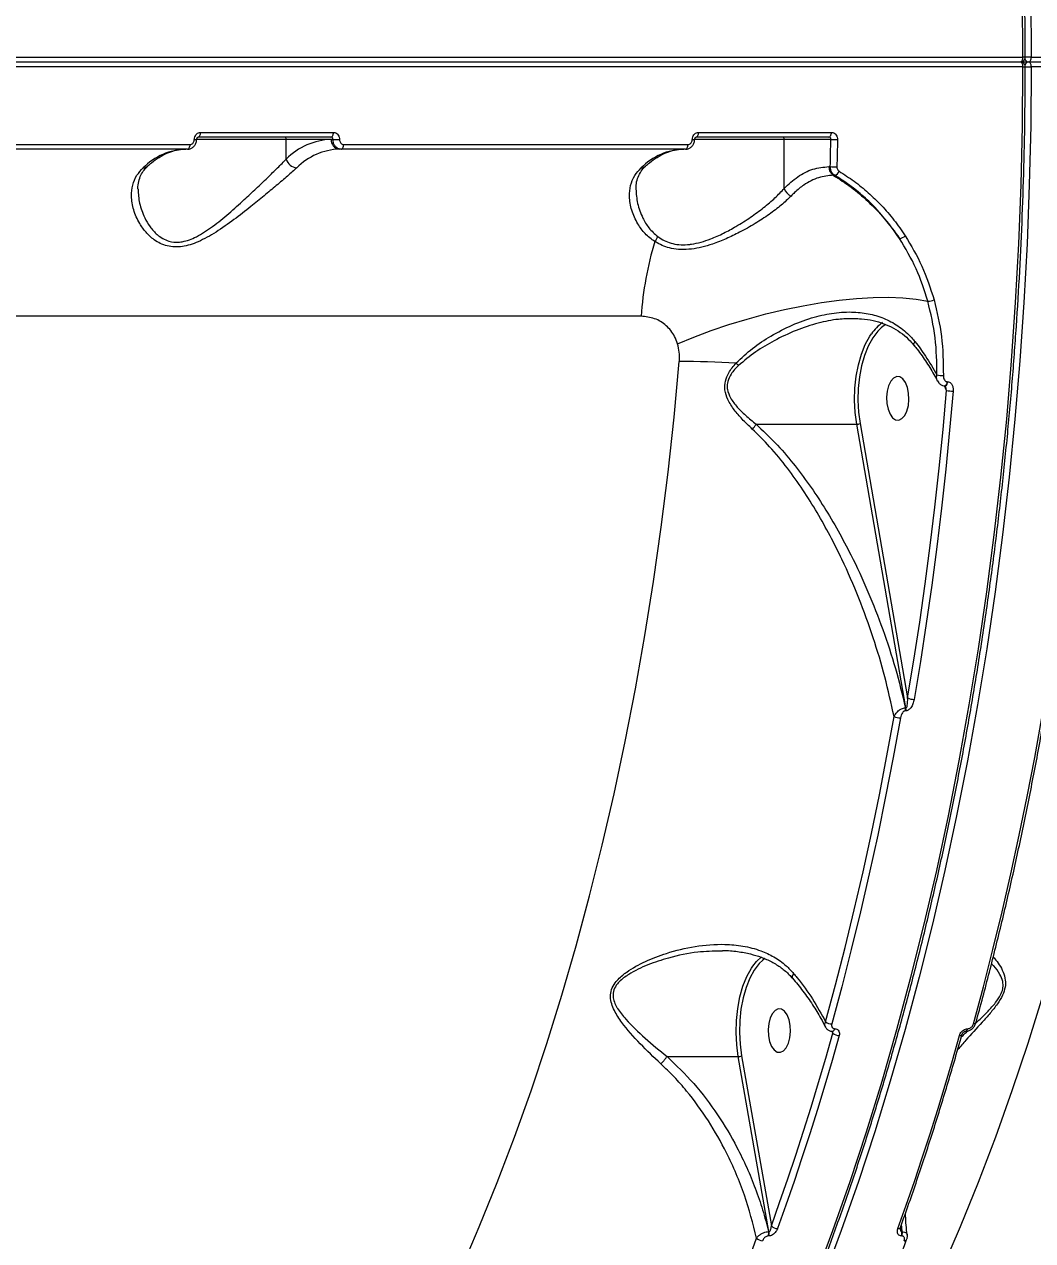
# Model space of a CAD drawing. Header units: millimetres. Extents: x -7735 to 7893, y -6545 to 6034.
# Drawn here: x 3309.5 to 3517.7, y 22.8 to 273.9 of the extents above; entities that cross this region are included whole.
import ezdxf

# ---------------------------------------------------------------- set-up
doc = ezdxf.new("R2010")
doc.units = ezdxf.units.MM
for name, color, linetype in [('DIKOM_ОБЪЕКТ', 7, 'Continuous'), ('DIKOM_РАЗМЕР_ЗОНА', 7, 'Continuous'), ('DIKOM_РАЗМЕР_ОБЪЕКТА', 7, 'Continuous')]:
    doc.layers.add(name, color=color, linetype=linetype)
doc.styles.add('style1', font='arial.ttf', dxfattribs={"width": 0.8})
doc.dimstyles.new('1-50', dxfattribs={"dimtxt": 300, "dimasz": 200, "dimexe": 100, "dimexo": 0, "dimgap": 100, "dimtad": 1, "dimtxsty": 'style1', "dimcen": 200, "dimclrd": 7, "dimclre": 7, "dimclrt": 7, "dimadec": 1, "dimazin": 2, "dimtfac": 1, "dimtmove": 0, "dimatfit": 2, "dimfxl": 0, "dimlwd": 25, "dimlwe": 18, "dimarcsym": 0})

# ---------------------------------------------------------------- blocks, each defined once
blk = doc.blocks.new('*D0')
at = {"layer": 'Defpoints', "color": 0, "transparency": 16777216}
for p in [(5893.22, 882.1), (-4595.74, 266.13), (5893.22, -5840.17)]:
    blk.add_point(p, dxfattribs=at)
at = {"layer": 'DIKOM_РАЗМЕР_ОБЪЕКТА', "color": 7, "lineweight": 18, "transparency": 16777216}
for p, q in [((5893.22, 882.1), (5893.22, -5940.17)), ((-4595.74, 266.13), (-4595.74, -5940.17))]:
    blk.add_line(p, q, dxfattribs=at)
at = {"layer": 'DIKOM_РАЗМЕР_ОБЪЕКТА', "color": 7, "lineweight": 25, "transparency": 16777216}
blk.add_line((-4395.74, -5840.17), (5693.22, -5840.17), dxfattribs=at)
at = {"layer": 'DIKOM_РАЗМЕР_ОБЪЕКТА', "color": 7, "transparency": 16777216}
for points in [[(-4395.74, -5806.84), (-4395.74, -5873.51), (-4595.74, -5840.17)], [(5693.22, -5806.84), (5693.22, -5873.51), (5893.22, -5840.17)]]:
    blk.add_solid(points, dxfattribs=at)
at = {"layer": 'DIKOM_РАЗМЕР_ОБЪЕКТА', "color": 7, "transparency": 16777216, "insert": (648.74, -5587), "char_height": 300, "attachment_point": 5, "style": 'style1'}
blk.add_mtext('10450', dxfattribs=at)
blk = doc.blocks.new('*D3')
at = {"layer": 'Defpoints', "color": 0, "transparency": 16777216}
for p in [(-6112.56, 266.13), (7893.22, 266.13), (7893.22, -6445.11)]:
    blk.add_point(p, dxfattribs=at)
at = {"layer": 'DIKOM_РАЗМЕР_ЗОНА', "color": 7, "lineweight": 18, "transparency": 16777216}
for p, q in [((-6112.56, 266.13), (-6112.56, -6545.11)), ((7893.22, 266.13), (7893.22, -6545.11))]:
    blk.add_line(p, q, dxfattribs=at)
at = {"layer": 'DIKOM_РАЗМЕР_ЗОНА', "color": 7, "lineweight": 25, "transparency": 16777216}
blk.add_line((-5912.56, -6445.11), (7693.22, -6445.11), dxfattribs=at)
at = {"layer": 'DIKOM_РАЗМЕР_ЗОНА', "color": 7, "transparency": 16777216}
for points in [[(-5912.56, -6411.77), (-5912.56, -6478.44), (-6112.56, -6445.11)], [(7693.22, -6411.77), (7693.22, -6478.44), (7893.22, -6445.11)]]:
    blk.add_solid(points, dxfattribs=at)
at = {"layer": 'DIKOM_РАЗМЕР_ЗОНА', "color": 7, "transparency": 16777216, "insert": (890.33, -6191.83), "char_height": 300, "attachment_point": 5, "style": 'style1'}
blk.add_mtext('13950', dxfattribs=at)

msp = doc.modelspace()

# ---------------------------------------------------------------- linework, layer by layer
at = {"layer": 'DIKOM_ОБЪЕКТ', "color": 7, "linetype": 'Continuous', "lineweight": 15}
for p, q in [((3100.862, 267.128), (3515.731, 267.128)), ((3517.446, 267.128), (3932.315, 267.128)), ((3100.347, 266.125), (3515.216, 266.125)), ((3515.731, 265.123), (3100.862, 265.123)), ((3515.216, 266.125), (3516.931, 266.125)), ((3516.931, 266.125), (3931.8, 266.125)), ((3932.315, 265.123), (3517.446, 265.123)), ((3345.883, 251.591), (3373.313, 251.591)), ((3448.743, 251.591), (3476.173, 251.591)), ((3272.547, 249.085), (3343.692, 249.085)), ((3363.57, 250.125), (3345.011, 250.125)), ((3372.798, 250.625), (3345.369, 250.625)), ((3363.57, 246.075), (3363.57, 250.125)), ((3372.838, 250.125), (3363.57, 250.125)), ((3373.198, 250.125), (3372.838, 250.125)), ((3375.407, 249.085), (3446.552, 249.085)), ((3466.43, 250.125), (3447.872, 250.125)), ((3475.658, 250.625), (3448.229, 250.625)), ((3466.43, 240.023), (3466.43, 250.125)), ((3476.058, 250.125), (3466.43, 250.125)), ((3343.177, 248.125), (3272.032, 248.125)), ((3374.892, 248.125), (3374.552, 248.125)), ((3446.037, 248.125), (3374.892, 248.125)), ((3475.62, 244.512), (3475.929, 244.512)), ((3476.844, 242.728), (3476.56, 242.728)), ((3436.863, 213.623), (3136.855, 213.623)), ((3480.813, 213.11), (3480.614, 213.102)), ((3499.943, 198.312), (3499.519, 199.285)), ((3500.111, 200.106), (3500.185, 200.106)), ((3460.621, 191.313), (3481.405, 191.313)), ((3491.573, 132.783), (3481.405, 191.313)), ((3482.078, 191.473), (3491.919, 134.825)), ((3491.468, 132.783), (3491.573, 132.783)), ((3491.573, 132.145), (3491.468, 132.145)), ((3453.677, 82.556), (3453.335, 82.54)), ((3462.398, 81.025), (3462.002, 80.701)), ((3476.465, 65.582), (3476.269, 66.028)), ((3476.403, 65.995), (3476.431, 65.995)), ((3476.856, 66.52), (3476.884, 66.52)), ((3503.86, 65.995), (3503.889, 65.995)), ((3504.313, 66.52), (3504.342, 66.52)), ((3442.225, 60.773), (3456.934, 60.773)), ((3463.276, 24.618), (3456.934, 60.773)), ((3457.607, 60.934), (3463.767, 25.814)), ((3490.511, 25.724), (3490.705, 24.618)), ((3490.794, 24.618), (3490.676, 26.189)), ((3463.209, 23.719), (3463.12, 23.719)), ((3463.187, 24.618), (3463.276, 24.618)), ((3490.727, 23.719), (3490.638, 23.719)), ((3490.705, 24.618), (3490.794, 24.618))]:
    msp.add_line(p, q, dxfattribs=at)
at = {"layer": 'DIKOM_ОБЪЕКТ', "color": 7, "linetype": 'Continuous', "lineweight": 15, "flags": 128}
for points in [[(3515.731, 267.128), (3515.625, 279.315)], [(3517.34, 279.315), (3517.446, 267.128)], [(3515.216, 266.125), (3515.317, 266.145), (3515.414, 266.202), (3515.503, 266.294), (3515.581, 266.419), (3515.645, 266.571), (3515.692, 266.744), (3515.722, 266.932), (3515.731, 267.128)], [(3516.931, 266.125), (3517.031, 266.145), (3517.128, 266.202), (3517.217, 266.294), (3517.295, 266.419), (3517.359, 266.571), (3517.407, 266.744), (3517.436, 266.932), (3517.446, 267.128)], [(3472.808, 15.006), (3476.488, 24.881), (3480.019, 34.959), (3483.398, 45.232), (3486.622, 55.691), (3489.688, 66.328), (3492.594, 77.132), (3495.337, 88.096), (3497.916, 99.21), (3500.327, 110.464), (3502.568, 121.849), (3504.639, 133.356), (3506.537, 144.975), (3508.261, 156.695), (3509.808, 168.508), (3511.178, 180.403), (3512.371, 192.371), (3513.383, 204.4), (3514.215, 216.481), (3514.867, 228.605), (3515.337, 240.759), (3515.625, 252.936), (3515.731, 265.123)], [(3517.446, 265.123), (3517.34, 252.936), (3517.051, 240.759), (3516.582, 228.605), (3515.93, 216.481), (3515.098, 204.4), (3514.085, 192.371), (3512.893, 180.403), (3511.523, 168.508), (3509.975, 156.695), (3508.251, 144.975), (3506.354, 133.356), (3504.283, 121.849), (3502.041, 110.464), (3499.63, 99.21), (3497.052, 88.096), (3494.308, 77.132), (3491.403, 66.328), (3488.336, 55.691), (3485.112, 45.232), (3481.734, 34.959), (3478.203, 24.881), (3474.522, 15.006)], [(3515.731, 265.123), (3515.722, 265.318), (3515.692, 265.506), (3515.645, 265.68), (3515.581, 265.832), (3515.503, 265.956), (3515.414, 266.049), (3515.317, 266.106), (3515.216, 266.125)], [(3517.446, 265.123), (3517.436, 265.318), (3517.407, 265.506), (3517.359, 265.68), (3517.295, 265.832), (3517.217, 265.956), (3517.128, 266.049), (3517.031, 266.106), (3516.931, 266.125)], [(3345.369, 250.625), (3345.467, 250.644), (3345.561, 250.698), (3345.649, 250.787), (3345.726, 250.906), (3345.791, 251.052), (3345.839, 251.219), (3345.87, 251.401), (3345.883, 251.591)], [(3372.798, 250.625), (3372.896, 250.644), (3372.991, 250.698), (3373.079, 250.787), (3373.156, 250.906), (3373.22, 251.052), (3373.268, 251.219), (3373.3, 251.401), (3373.313, 251.591)], [(3448.229, 250.625), (3448.327, 250.644), (3448.422, 250.698), (3448.509, 250.787), (3448.586, 250.906), (3448.651, 251.052), (3448.699, 251.219), (3448.73, 251.401), (3448.743, 251.591)], [(3475.658, 250.625), (3475.756, 250.644), (3475.851, 250.698), (3475.939, 250.787), (3476.016, 250.906), (3476.08, 251.052), (3476.129, 251.219), (3476.16, 251.401), (3476.173, 251.591)], [(3343.177, 248.125), (3343.275, 248.144), (3343.369, 248.198), (3343.457, 248.285), (3343.534, 248.404), (3343.598, 248.549), (3343.647, 248.715), (3343.678, 248.896), (3343.692, 249.085)], [(3374.892, 248.125), (3374.99, 248.144), (3375.085, 248.198), (3375.172, 248.285), (3375.249, 248.404), (3375.313, 248.549), (3375.362, 248.715), (3375.394, 248.896), (3375.407, 249.085)], [(3446.037, 248.125), (3446.135, 248.144), (3446.229, 248.198), (3446.317, 248.285), (3446.394, 248.404), (3446.458, 248.549), (3446.507, 248.715), (3446.538, 248.896), (3446.552, 249.085)], [(3475.929, 244.512), (3475.947, 245.214), (3475.965, 245.915), (3475.982, 246.617), (3475.998, 247.318), (3476.014, 248.02), (3476.03, 248.722), (3476.044, 249.423), (3476.058, 250.125)], [(3477.43, 250.087), (3477.416, 249.384), (3477.401, 248.68), (3477.386, 247.977), (3477.37, 247.273), (3477.354, 246.57), (3477.336, 245.867), (3477.318, 245.164), (3477.3, 244.461)], [(3444.396, 207.919), (3447.777, 209.326), (3451.326, 210.659), (3455.007, 211.904), (3458.784, 213.05), (3462.62, 214.085), (3466.478, 214.999), (3470.318, 215.782), (3474.103, 216.428), (3477.797, 216.93), (3481.361, 217.283), (3484.762, 217.483), (3487.965, 217.529), (3490.939, 217.419), (3493.654, 217.156), (3496.084, 216.741)], [(3486.473, 211.241), (3485.751, 210.521), (3484.711, 209.139), (3483.792, 207.465), (3483.015, 205.539), (3482.398, 203.405), (3481.957, 201.114), (3481.7, 198.719), (3481.634, 196.275), (3481.761, 193.841), (3482.078, 191.473)], [(3487.417, 211.939), (3486.887, 211.579), (3486.473, 211.241)], [(3481.405, 191.313), (3481.079, 193.756), (3480.948, 196.266), (3481.016, 198.786), (3481.281, 201.256), (3481.737, 203.618), (3482.373, 205.819), (3483.174, 207.805), (3484.122, 209.531), (3484.418, 209.971)], [(3399.59, 16.642), (3403.439, 25.58), (3407.146, 34.743), (3410.708, 44.12), (3414.121, 53.704), (3417.381, 63.486), (3420.487, 73.456), (3423.434, 83.605), (3426.221, 93.925), (3428.844, 104.404), (3431.301, 115.034), (3433.59, 125.804), (3435.709, 136.705), (3437.656, 147.727), (3439.429, 158.858), (3441.026, 170.09), (3442.446, 181.41), (3443.687, 192.81), (3444.749, 204.278)], [(3487.865, 194.416), (3488.273, 193.409), (3488.811, 192.666), (3489.434, 192.247), (3490.093, 192.186), (3490.734, 192.488), (3491.305, 193.129), (3491.76, 194.056), (3492.063, 195.194), (3492.187, 196.452), (3492.125, 197.727), (3491.88, 198.916), (3491.472, 199.923), (3490.935, 200.666), (3490.311, 201.085), (3489.652, 201.146), (3489.011, 200.844), (3488.44, 200.203), (3487.985, 199.276), (3487.682, 198.138), (3487.557, 196.88), (3487.62, 195.605), (3487.865, 194.416)], [(3499.604, 199.263), (3499.74, 199.3), (3499.874, 199.414), (3499.986, 199.597), (3500.067, 199.834), (3500.111, 200.106)], [(3491.919, 134.825), (3493.2, 142.617), (3494.402, 150.456), (3495.526, 158.34), (3496.569, 166.264), (3497.534, 174.227), (3498.417, 182.224), (3499.221, 190.254), (3499.943, 198.312)], [(3501.308, 198.15), (3500.584, 190.072), (3499.779, 182.024), (3498.893, 174.007), (3497.927, 166.026), (3496.88, 158.082), (3495.754, 150.18), (3494.549, 142.322), (3493.265, 134.511)], [(3474.97, 67.931), (3477.025, 75.552), (3479, 83.254), (3480.892, 91.034), (3482.702, 98.887), (3484.429, 106.81), (3486.071, 114.801), (3487.628, 122.855), (3489.101, 130.97)], [(3490.407, 130.671), (3488.932, 122.538), (3487.371, 114.466), (3485.725, 106.458), (3483.995, 98.517), (3482.181, 90.646), (3480.284, 82.85), (3478.305, 75.131), (3476.245, 67.492)], [(3505.492, 67.492), (3507.552, 75.131), (3509.53, 82.85), (3511.427, 90.646), (3513.241, 98.517), (3514.971, 106.458), (3516.617, 114.466), (3518.178, 122.538), (3519.654, 130.671)], [(3462.002, 80.701), (3461.28, 79.981), (3460.241, 78.599), (3459.321, 76.925), (3458.544, 74.999), (3457.928, 72.866), (3457.486, 70.575), (3457.229, 68.179), (3457.163, 65.736), (3457.29, 63.302), (3457.607, 60.934)], [(3459.947, 79.431), (3460.724, 80.415), (3461.699, 81.352)], [(3456.934, 60.773), (3456.608, 63.215), (3456.477, 65.725), (3456.545, 68.245), (3456.81, 70.715), (3457.266, 73.078), (3457.902, 75.278), (3458.703, 77.264), (3459.651, 78.99), (3459.947, 79.431)], [(3519.832, 73.456), (3516.727, 63.486), (3513.467, 53.704), (3510.054, 44.12), (3506.492, 34.743), (3502.785, 25.58), (3498.935, 16.642), (3494.947, 7.935), (3490.824, -0.531), (3486.57, -8.749), (3482.189, -16.711), (3477.685, -24.41), (3473.062, -31.839), (3468.324, -38.991), (3463.477, -45.859), (3458.523, -52.436), (3453.469, -58.717), (3448.318, -64.696), (3443.755, -69.656)], [(3463.394, 63.875), (3463.802, 62.868), (3464.339, 62.126), (3464.963, 61.707), (3465.622, 61.646), (3466.263, 61.948), (3466.834, 62.588), (3467.289, 63.515), (3467.592, 64.654), (3467.716, 65.911), (3467.654, 67.186), (3467.409, 68.375), (3467.001, 69.382), (3466.464, 70.125), (3465.84, 70.544), (3465.181, 70.605), (3464.54, 70.303), (3463.969, 69.663), (3463.514, 68.736), (3463.211, 67.597), (3463.086, 66.339), (3463.149, 65.064), (3463.394, 63.875)], [(3463.767, 25.814), (3465.478, 30.631), (3467.155, 35.494), (3468.796, 40.402), (3470.402, 45.353), (3471.972, 50.348), (3473.506, 55.386), (3475.004, 60.464), (3476.465, 65.582)], [(3506.002, 67.699), (3505.997, 67.685), (3505.954, 67.619), (3505.878, 67.565), (3505.774, 67.525), (3505.643, 67.5), (3505.492, 67.492)], [(3477.774, 65.104), (3476.31, 59.973), (3474.808, 54.883), (3473.271, 49.834), (3471.697, 44.827), (3470.087, 39.863), (3468.442, 34.943), (3466.761, 30.069), (3465.046, 25.24)], [(3489.904, 25.24), (3491.619, 30.069), (3493.3, 34.943), (3494.945, 39.863), (3496.555, 44.827), (3498.129, 49.834), (3499.666, 54.883), (3501.168, 59.973), (3502.632, 65.104)]]:
    msp.add_lwpolyline(points, dxfattribs=at)
at = {"layer": 'DIKOM_ОБЪЕКТ', "color": 7, "linetype": 'Continuous', "lineweight": 15}
for centre, radius, start, end in [((3515.216, 267.125), 1, 270, 0.07043), ((3515.885, 230.231), 36.897, 89.48614, 90.23921), ((3517.387, -93.885), 361.013, 89.99064, 90.20844), ((3516.971, 266.993), 0.869, 196.88273, 267.35476), ((3515.216, 265.125), 1, 16.56023, 90), ((3515.878, 305.279), 40.157, 269.79136, 270.48329), ((3517.41, 639.323), 374.2, 269.7954, 270.00552), ((3516.971, 265.258), 0.869, 92.64726, 163.11526), ((3515.216, 265.125), 1, 359.92957, 16.56023), ((3344.719, 252.531), 2.449, 266.48811, 277.86191), ((3363.103, 250.159), 0.468, 355.93056, 85.25515), ((3373.337, 236.356), 13.779, 92.07305, 135.13931), ((3374.707, 249.993), 1.874, 175.93866, 265.26196), ((3374.521, 273.002), 22.915, 266.68997, 270.12194), ((3447.579, 252.548), 2.465, 266.52197, 277.82591), ((3465.963, 250.158), 0.469, 355.95851, 85.2587), ((3477.381, 272.996), 22.909, 266.68954, 270.12238), ((3343.312, 235.013), 13.121, 92.07153, 135.14175), ((3375.027, 235.012), 13.122, 92.07292, 135.14036), ((3446.172, 235.012), 13.122, 92.07173, 135.14042), ((3334.046, 245.581), 1.314, 268.44877, 311.6925), ((3365.877, 246.638), 2.375, 193.71532, 266.34058), ((3436.906, 245.581), 1.314, 268.4399, 311.70137), ((3477.676, 244.455), 2.056, 178.40849, 237.13952), ((3477.251, 261.438), 16.977, 265.53049, 270.16415), ((3476.514, 243.987), 1.302, 284.68989, 341.13934), ((3468.851, 240.75), 2.528, 196.70234, 246.18841), ((3504.234, 209.162), 67.519, 162.88507, 176.21141), ((3437.477, 230.943), 2.936, 319.37095, 342.83516), ((3490.082, 231.569), 1.893, 274.7982, 314.91044), ((3496.223, 219.443), 2.706, 267.06874, 295.29737), ((3491.548, 205.211), 8.573, 124.12614, 146.26773), ((3444.321, -23.551), 227.829, 86.94611, 89.89243), ((3432.371, 179.604), 34.251, 44.10153, 45.31028), ((3498.912, 206.195), 4.795, 258.57746, 274.54873), ((3499.341, 200.029), 0.848, 295.62035, 5.19998), ((3501.264, 203.615), 5.465, 256.01409, 270.46785), ((3481.421, 192.741), 1.428, 269.35825, 297.37228), ((3493.233, 137.422), 2.911, 243.16364, 270.63102), ((3490.394, 133.617), 2.946, 243.96427, 270.26231), ((3489.602, 132.464), 1.893, 350.28945, 9.71055), ((3489.707, 132.464), 1.893, 350.28945, 9.71055), ((3476.249, 69.576), 2.084, 232.15673, 269.91323), ((3476.26, 66.575), 0.598, 284.14374, 354.69763), ((3476.296, 66.572), 0.59, 282.55094, 354.97545), ((3477.764, 67.105), 2.002, 229.5402, 270.30189), ((3502.725, 65.606), 0.511, 259.51822, 324.86703), ((3503.723, 66.573), 0.593, 283.12884, 354.87684), ((3503.747, 66.575), 0.597, 283.91774, 354.74528), ((3456.95, 62.191), 1.419, 269.37822, 297.58491), ((3465.052, 26.965), 1.725, 221.87883, 269.81211), ((3489.984, 25.754), 0.52, 261.13319, 327.464), ((3034.024, 177.49), 453.689, 330.98856, 340.13035), ((3461.966, 24.504), 1.752, 223.8952, 269.39798), ((3461.408, 24.298), 1.808, 341.29865, 10.18255), ((3461.497, 24.298), 1.807, 341.30278, 10.20862), ((3488.927, 24.298), 1.807, 341.30278, 10.20862), ((3489.014, 24.298), 1.808, 341.29865, 10.18255), ((3491.271, 23.274), 0.527, 261.65022, 327.17772)]:
    msp.add_arc(centre, radius, start, end, dxfattribs=at)
for points, knots in [([(3516.216, 267.127), (3516.209, 269.147), (3516.189, 275.006), (3516.031, 284.701), (3515.689, 296.2), (3515.182, 307.676), (3514.513, 319.121), (3513.683, 330.527), (3512.693, 341.883), (3511.541, 353.183), (3510.231, 364.418), (3508.762, 375.578), (3507.135, 386.657), (3505.353, 397.645), (3503.416, 408.534), (3501.326, 419.316), (3499.084, 429.983), (3496.692, 440.528), (3494.151, 450.941), (3491.464, 461.215), (3488.634, 471.343), (3485.66, 481.316), (3482.546, 491.129), (3479.295, 500.772), (3475.908, 510.238), (3472.389, 519.522), (3468.739, 528.615), (3464.961, 537.511), (3461.059, 546.203), (3457.035, 554.685), (3452.892, 562.95), (3448.633, 570.992), (3444.262, 578.805), (3439.781, 586.383), (3435.194, 593.721), (3430.504, 600.812), (3425.715, 607.651), (3420.831, 614.234), (3415.854, 620.555), (3410.789, 626.609), (3405.64, 632.392), (3400.41, 637.9), (3395.103, 643.127), (3389.723, 648.07), (3384.275, 652.726), (3378.762, 657.09), (3373.189, 661.16), (3367.56, 664.931), (3361.88, 668.406), (3356.151, 671.558), (3351.532, 673.896), (3348.811, 675.073), (3348.029, 675.412)], [0, 0, 0, 0, 0.010755, 0.031188, 0.0516215, 0.072055, 0.0924886, 0.1129222, 0.1333561, 0.15379, 0.1742241, 0.1946586, 0.2150931, 0.2355279, 0.2559631, 0.2763985, 0.2968344, 0.3172704, 0.337707, 0.358144, 0.3785814, 0.3990193, 0.4194576, 0.4398965, 0.460336, 0.480776, 0.5012165, 0.5216576, 0.5420995, 0.5625418, 0.5829848, 0.6034283, 0.6238724, 0.644317, 0.6647621, 0.6852074, 0.705653, 0.7260987, 0.7465444, 0.7669897, 0.7874344, 0.807878, 0.8283206, 0.8487614, 0.8692003, 0.8896364, 0.9100693, 0.9304985, 0.9509233, 0.9713432, 0.9917581, 1, 1, 1, 1]), ([(3347.892, -143.228), (3348.451, -142.99), (3350.948, -141.925), (3355.345, -139.724), (3361.078, -136.62), (3366.761, -133.188), (3372.395, -129.462), (3377.973, -125.436), (3383.493, -121.116), (3388.948, -116.503), (3394.336, -111.602), (3399.652, -106.417), (3404.892, -100.951), (3410.053, -95.208), (3415.129, -89.193), (3420.118, -82.912), (3425.016, -76.367), (3429.819, -69.565), (3434.522, -62.51), (3439.125, -55.208), (3443.621, -47.664), (3448.008, -39.885), (3452.284, -31.876), (3456.443, -23.643), (3460.485, -15.192), (3464.405, -6.529), (3468.201, 2.338), (3471.869, 11.403), (3475.408, 20.66), (3478.814, 30.101), (3482.085, 39.719), (3485.219, 49.507), (3488.213, 59.458), (3491.065, 69.564), (3493.772, 79.818), (3496.334, 90.212), (3498.748, 100.738), (3501.012, 111.388), (3503.124, 122.154), (3505.083, 133.029), (3506.888, 144.003), (3508.537, 155.069), (3510.029, 166.218), (3511.362, 177.443), (3512.536, 188.734), (3513.55, 200.083), (3514.403, 211.482), (3515.096, 222.922), (3515.625, 234.394), (3515.991, 245.89), (3516.18, 256.137), (3516.206, 262.55), (3516.216, 265.124)], [0, 0, 0, 0, 0.0058768, 0.0262676, 0.0466644, 0.067067, 0.0874749, 0.1078876, 0.128305, 0.148726, 0.1691503, 0.1895772, 0.2100064, 0.2304375, 0.2508696, 0.2713031, 0.291737, 0.3121714, 0.332606, 0.3530406, 0.3734749, 0.393909, 0.4143428, 0.4347759, 0.4552087, 0.4756411, 0.4960729, 0.5165039, 0.5369346, 0.5573646, 0.5777942, 0.5982231, 0.6186517, 0.6390796, 0.6595072, 0.6799343, 0.700361, 0.7207873, 0.7412133, 0.7616388, 0.7820642, 0.8024891, 0.8229139, 0.8433384, 0.8637627, 0.8841868, 0.9046108, 0.9250347, 0.9454585, 0.9658821, 0.9863058, 1, 1, 1, 1]), ([(3344.569, 250.087), (3344.578, 250.198), (3344.599, 250.478), (3344.761, 250.901), (3345.059, 251.282), (3345.449, 251.541), (3345.738, 251.574), (3345.883, 251.591)], [0, 0, 0, 0, 0.1418337, 0.3566896, 0.5713514, 0.7856887, 1, 1, 1, 1]), ([(3373.313, 251.591), (3373.407, 251.583), (3373.645, 251.565), (3374.004, 251.385), (3374.324, 251.045), (3374.537, 250.594), (3374.559, 250.256), (3374.57, 250.087)], [0, 0, 0, 0, 0.1406439, 0.3550729, 0.569897, 0.784881, 1, 1, 1, 1]), ([(3447.429, 250.087), (3447.438, 250.198), (3447.459, 250.478), (3447.621, 250.9), (3447.919, 251.282), (3448.309, 251.541), (3448.599, 251.574), (3448.743, 251.591)], [0, 0, 0, 0, 0.1418396, 0.3567476, 0.5713428, 0.7857659, 1, 1, 1, 1]), ([(3476.173, 251.591), (3476.267, 251.583), (3476.506, 251.565), (3476.864, 251.385), (3477.184, 251.045), (3477.397, 250.594), (3477.419, 250.256), (3477.43, 250.087)], [0, 0, 0, 0, 0.1406114, 0.3551106, 0.5698819, 0.7848966, 1, 1, 1, 1]), ([(3343.21, 248.144), (3343.262, 248.14), (3343.534, 248.117), (3344.016, 248.303), (3344.562, 248.715), (3344.923, 249.327), (3345.083, 249.829), (3345.049, 250.091), (3345.047, 250.107)], [0, 0, 0, 0, 0.0530896, 0.2781776, 0.5037494, 0.7375309, 0.9841275, 1, 1, 1, 1]), ([(3343.692, 249.085), (3343.788, 249.096), (3343.981, 249.118), (3344.242, 249.291), (3344.441, 249.545), (3344.549, 249.827), (3344.564, 250.013), (3344.569, 250.087)], [0, 0, 0, 0, 0.2142065, 0.4286083, 0.6431704, 0.8580666, 1, 1, 1, 1]), ([(3345.059, 250.105), (3345.059, 250.136), (3345.059, 250.222), (3345.099, 250.36), (3345.168, 250.49), (3345.249, 250.578), (3345.329, 250.623), (3345.354, 250.627), (3345.371, 250.625), (3345.371, 250.625)], [0, 0, 0, 0, 0.0835413, 0.2335026, 0.3871872, 0.5495828, 0.7301835, 0.9908112, 1, 1, 1, 1]), ([(3373.198, 250.125), (3373.197, 250.182), (3373.194, 250.294), (3373.128, 250.444), (3373.026, 250.557), (3372.909, 250.617), (3372.829, 250.623), (3372.798, 250.625)], [0, 0, 0, 0, 0.215479, 0.430668, 0.6452041, 0.8595199, 1, 1, 1, 1]), ([(3374.892, 248.125), (3374.767, 248.135), (3374.449, 248.159), (3373.969, 248.398), (3373.539, 248.851), (3373.249, 249.45), (3373.215, 249.9), (3373.198, 250.125)], [0, 0, 0, 0, 0.1407394, 0.355459, 0.5702727, 0.7851447, 1, 1, 1, 1]), ([(3374.57, 250.087), (3374.577, 249.974), (3374.592, 249.749), (3374.734, 249.448), (3374.947, 249.222), (3375.185, 249.102), (3375.344, 249.09), (3375.407, 249.085)], [0, 0, 0, 0, 0.2151648, 0.4301489, 0.6450048, 0.8595357, 1, 1, 1, 1]), ([(3446.071, 248.144), (3446.122, 248.14), (3446.394, 248.117), (3446.876, 248.303), (3447.422, 248.715), (3447.783, 249.327), (3447.942, 249.829), (3447.91, 250.091), (3447.908, 250.107)], [0, 0, 0, 0, 0.0530931, 0.2781226, 0.50377, 0.7375254, 0.984138, 1, 1, 1, 1]), ([(3446.552, 249.085), (3446.648, 249.096), (3446.842, 249.118), (3447.102, 249.291), (3447.301, 249.545), (3447.409, 249.827), (3447.424, 250.013), (3447.429, 250.087)], [0, 0, 0, 0, 0.2143398, 0.4285972, 0.6431635, 0.8580638, 1, 1, 1, 1]), ([(3447.919, 250.105), (3447.919, 250.136), (3447.919, 250.222), (3447.959, 250.36), (3448.028, 250.49), (3448.109, 250.578), (3448.189, 250.623), (3448.214, 250.627), (3448.231, 250.625), (3448.231, 250.625)], [0, 0, 0, 0, 0.0835377, 0.2335445, 0.3871971, 0.5495032, 0.7301943, 0.9907052, 1, 1, 1, 1]), ([(3476.058, 250.125), (3476.057, 250.182), (3476.054, 250.294), (3475.989, 250.444), (3475.886, 250.557), (3475.769, 250.617), (3475.689, 250.623), (3475.658, 250.625)], [0, 0, 0, 0, 0.215474, 0.4305805, 0.6453351, 0.859541, 1, 1, 1, 1]), ([(3334.924, 244.604), (3335.193, 244.843), (3335.979, 245.54), (3337.307, 246.479), (3338.904, 247.324), (3340.521, 247.878), (3341.832, 248.102), (3342.607, 248.12), (3342.837, 248.125)], [0, 0, 0, 0, 0.10339797, 0.30191591, 0.50174721, 0.70475252, 0.91245791, 1, 1, 1, 1]), ([(3437.784, 244.604), (3438.053, 244.843), (3438.839, 245.54), (3440.166, 246.479), (3441.764, 247.324), (3443.381, 247.878), (3444.692, 248.102), (3445.468, 248.12), (3445.698, 248.125)], [0, 0, 0, 0, 0.10339249, 0.30191001, 0.50173546, 0.70474666, 0.91245794, 1, 1, 1, 1]), ([(3365.726, 244.268), (3365.108, 243.712), (3363.872, 242.601), (3361.539, 240.624), (3358.999, 238.502), (3356.071, 236.126), (3352.783, 233.545), (3349.146, 230.987), (3345.564, 228.952), (3342.606, 228), (3340.475, 227.882), (3338.929, 228.094), (3337.513, 228.617), (3335.989, 229.538), (3334.524, 230.917), (3333.042, 233.018), (3331.931, 235.571), (3331.486, 238.289), (3331.752, 240.697), (3332.537, 242.686), (3333.546, 243.769), (3334.011, 244.268)], [0, 0, 0, 0, 0.0554752, 0.111026, 0.166497, 0.2220071, 0.2900222, 0.3579637, 0.4226765, 0.477405, 0.5052453, 0.5330936, 0.5627108, 0.5923739, 0.640429, 0.6885818, 0.7603258, 0.8320617, 0.8909994, 0.9498665, 1, 1, 1, 1]), ([(3332.939, 239.837), (3332.935, 239.887), (3332.887, 240.463), (3333.066, 241.456), (3333.481, 242.733), (3334.095, 243.765), (3334.676, 244.341), (3334.936, 244.6)], [0, 0, 0, 0, 0.026094, 0.2985445, 0.570515, 0.8073998, 1, 1, 1, 1]), ([(3332.94, 239.837), (3333, 238.879), (3333.124, 236.927), (3334.09, 234.284), (3335.363, 232.075), (3336.646, 230.626), (3338, 229.648), (3339.481, 228.996), (3340.921, 228.853), (3342.369, 229.045), (3343.557, 229.375), (3345.693, 230.319), (3348.466, 232.164), (3351.735, 234.837), (3354.706, 237.537), (3357.366, 240.022), (3359.687, 242.244), (3361.834, 244.317), (3362.992, 245.489), (3363.57, 246.075)], [0, 0, 0, 0, 0.0848992, 0.1730653, 0.2309173, 0.2886274, 0.323067, 0.3574262, 0.4073204, 0.4206091, 0.4522229, 0.4839027, 0.560756, 0.6437058, 0.7267738, 0.7952569, 0.863697, 0.9318937, 1, 1, 1, 1]), ([(3439.706, 229.032), (3438.998, 229.554), (3437.581, 230.601), (3435.987, 232.877), (3434.811, 235.492), (3434.349, 238.217), (3434.596, 240.634), (3435.372, 242.652), (3436.394, 243.754), (3436.871, 244.268)], [0, 0, 0, 0, 0.1281516, 0.2567396, 0.4268175, 0.5968776, 0.7373114, 0.8775725, 1, 1, 1, 1]), ([(3435.81, 239.784), (3435.817, 240.197), (3435.831, 241.114), (3436.187, 242.384), (3436.814, 243.529), (3437.366, 244.26), (3437.76, 244.573), (3437.794, 244.6)], [0, 0, 0, 0, 0.2204966, 0.4894623, 0.7558634, 0.9789938, 1, 1, 1, 1]), ([(3466.43, 240.023), (3467.345, 240.869), (3469.229, 242.612), (3472.341, 244.186), (3474.517, 244.403), (3475.62, 244.512)], [0, 0, 0, 0, 0.317514, 0.6539178, 1, 1, 1, 1]), ([(3476.844, 242.728), (3476.8, 242.756), (3476.588, 242.891), (3476.265, 243.239), (3475.976, 243.836), (3475.944, 244.287), (3475.929, 244.512)], [0, 0, 0, 0, 0.0806307, 0.3870213, 0.6935654, 1, 1, 1, 1]), ([(3477.3, 244.461), (3477.307, 244.348), (3477.319, 244.122), (3477.459, 243.823), (3477.619, 243.648), (3477.724, 243.581), (3477.746, 243.567)], [0, 0, 0, 0, 0.3066961, 0.6132772, 0.9194867, 1, 1, 1, 1]), ([(3476.56, 242.728), (3475.539, 242.632), (3473.467, 242.437), (3470.79, 241.03), (3468.928, 239.548), (3468.076, 238.685), (3467.831, 238.437)], [0, 0, 0, 0, 0.3362351, 0.6822346, 0.9087887, 1, 1, 1, 1]), ([(3476.56, 242.728), (3477.798, 241.937), (3480.285, 240.347), (3483.821, 237.329), (3487.221, 233.829), (3489.23, 231.07), (3490.241, 229.682)], [0, 0, 0, 0, 0.2373873, 0.4771585, 0.7370129, 1, 1, 1, 1]), ([(3490.241, 229.682), (3488.753, 231.743), (3486.499, 234.866), (3482.859, 238.359), (3479.948, 240.749), (3477.869, 242.075), (3476.844, 242.728)], [0, 0, 0, 0, 0.3951657, 0.598673, 0.8021786, 1, 1, 1, 1]), ([(3477.746, 243.567), (3478.791, 242.898), (3480.882, 241.561), (3483.805, 239.173), (3486.565, 236.498), (3489.141, 233.534), (3490.66, 231.33), (3491.419, 230.228)], [0, 0, 0, 0, 0.1976808, 0.3953862, 0.5930912, 0.7965446, 1, 1, 1, 1]), ([(3435.789, 239.85), (3435.856, 238.875), (3435.993, 236.895), (3437.009, 234.161), (3438.382, 231.769), (3439.643, 230.646), (3440.283, 230.077)], [0, 0, 0, 0, 0.2831012, 0.5754391, 0.7847475, 1, 1, 1, 1]), ([(3440.283, 230.077), (3440.423, 229.979), (3441.326, 229.351), (3442.894, 228.643), (3445.083, 228.339), (3446.398, 228.385), (3447.785, 228.565), (3449.247, 228.888), (3451.497, 229.655), (3453.933, 230.754), (3456.708, 232.275), (3459.512, 234.056), (3462.225, 236.051), (3464.613, 238.063), (3465.824, 239.37), (3466.43, 240.023)], [0, 0, 0, 0, 0.0201009, 0.1287329, 0.1863557, 0.2439907, 0.2548504, 0.3176647, 0.3805798, 0.4675411, 0.5546221, 0.6653697, 0.7761657, 0.8880924, 1, 1, 1, 1]), ([(3467.831, 238.437), (3467.188, 237.813), (3465.901, 236.566), (3463.352, 234.645), (3460.45, 232.742), (3457.443, 231.046), (3454.465, 229.606), (3451.845, 228.569), (3449.427, 227.855), (3447.247, 227.442), (3445.11, 227.345), (3442.618, 227.64), (3440.855, 228.333), (3439.859, 228.938), (3439.706, 229.032)], [0, 0, 0, 0, 0.1101021, 0.2202155, 0.3292857, 0.438311, 0.5249629, 0.6115156, 0.6753389, 0.739098, 0.8039984, 0.8688913, 0.979733, 1, 1, 1, 1]), ([(3496.084, 216.741), (3495.353, 219.013), (3493.873, 223.61), (3491.461, 227.643), (3490.241, 229.682)], [0, 0, 0, 0, 0.4941595, 1, 1, 1, 1]), ([(3491.419, 230.228), (3492.636, 228.192), (3495.101, 224.071), (3496.614, 219.373), (3497.379, 216.997)], [0, 0, 0, 0, 0.4941788, 1, 1, 1, 1]), ([(3497.962, 201.494), (3497.933, 204.065), (3497.873, 209.272), (3496.686, 214.231), (3496.084, 216.741)], [0, 0, 0, 0, 0.4937685, 1, 1, 1, 1]), ([(3497.379, 216.997), (3497.979, 214.495), (3499.195, 209.429), (3499.259, 204.108), (3499.292, 201.415)], [0, 0, 0, 0, 0.4937618, 1, 1, 1, 1]), ([(3444.396, 207.919), (3444.208, 208.439), (3443.681, 209.893), (3442.106, 211.818), (3439.688, 213.334), (3437.811, 213.526), (3436.863, 213.623)], [0, 0, 0, 0, 0.1529542, 0.4283698, 0.7114273, 1, 1, 1, 1]), ([(3456.459, 203.955), (3457.57, 205.002), (3459.793, 207.099), (3463.775, 209.656), (3468.041, 211.884), (3472.447, 213.488), (3476.737, 214.397), (3480.623, 214.598), (3484.183, 214.147), (3487.379, 213.144), (3490.301, 211.497), (3492.271, 209.783), (3493.221, 208.639), (3493.434, 208.382)], [0, 0, 0, 0, 0.1039352, 0.2080544, 0.3213672, 0.4346122, 0.5351305, 0.6355723, 0.7202636, 0.8048973, 0.8901564, 0.9753361, 1, 1, 1, 1]), ([(3480.614, 213.102), (3479.615, 213.091), (3477.231, 213.063), (3473.266, 212.229), (3468.798, 210.759), (3464.476, 208.706), (3460.43, 206.333), (3458.129, 204.411), (3456.967, 203.441)], [0, 0, 0, 0, 0.1201934, 0.2866897, 0.4714184, 0.6604338, 0.8286493, 1, 1, 1, 1]), ([(3480.809, 213.13), (3481.341, 213.128), (3482.692, 213.123), (3484.768, 212.778), (3486.985, 212.142), (3489.013, 211.214), (3490.831, 210.013), (3492.263, 208.794), (3492.992, 207.874), (3493.262, 207.533)], [0, 0, 0, 0, 0.1099356, 0.2787604, 0.4441629, 0.6031286, 0.7585702, 0.9104374, 1, 1, 1, 1]), ([(3444.749, 204.278), (3444.754, 204.336), (3444.804, 204.976), (3444.799, 206.23), (3444.532, 207.349), (3444.396, 207.919)], [0, 0, 0, 0, 0.0468104, 0.51427114, 1, 1, 1, 1]), ([(3493.31, 207.57), (3493.272, 207.619), (3493.181, 207.736), (3493.245, 208.024), (3493.36, 208.261), (3493.424, 208.366), (3493.434, 208.382)], [0, 0, 0, 0, 0.2985669, 0.7072385, 0.9545252, 1, 1, 1, 1]), ([(3493.262, 207.557), (3493.471, 207.303), (3494.409, 206.157), (3495.84, 204.055), (3497.228, 201.869), (3497.874, 200.598), (3498.046, 200.261)], [0, 0, 0, 0, 0.1077331, 0.485356, 0.8633665, 1, 1, 1, 1]), ([(3493.434, 208.382), (3494.176, 207.397), (3495.876, 205.14), (3497.21, 202.808), (3497.962, 201.494)], [0, 0, 0, 0, 0.4365698, 1, 1, 1, 1]), ([(3459.834, 190.313), (3459.111, 190.995), (3457.781, 192.25), (3456.058, 194.264), (3454.777, 196.234), (3454.077, 198.286), (3454.164, 200.257), (3454.98, 202.204), (3455.919, 203.316), (3456.459, 203.955)], [0, 0, 0, 0, 0.1839998, 0.3384143, 0.4956189, 0.6241626, 0.7374496, 0.8492043, 1, 1, 1, 1]), ([(3456.967, 203.441), (3456.422, 202.882), (3455.487, 201.924), (3454.701, 200.289), (3454.605, 199.168), (3454.754, 198), (3455.354, 196.559), (3456.686, 194.813), (3458.498, 193.038), (3459.87, 191.923), (3460.621, 191.313)], [0, 0, 0, 0, 0.1504011, 0.2579119, 0.3420741, 0.3655565, 0.4905022, 0.6488095, 0.8079301, 1, 1, 1, 1]), ([(3498.085, 200.283), (3498.063, 200.316), (3497.936, 200.498), (3497.88, 200.923), (3497.937, 201.315), (3497.962, 201.494)], [0, 0, 0, 0, 0.1046733, 0.5904451, 1, 1, 1, 1]), ([(3499.292, 201.415), (3499.3, 201.249), (3499.314, 200.92), (3499.477, 200.514), (3499.699, 200.248), (3499.917, 200.123), (3500.056, 200.111), (3500.111, 200.106)], [0, 0, 0, 0, 0.2717932, 0.5388301, 0.7375812, 0.8966133, 1, 1, 1, 1]), ([(3498.103, 200.269), (3498.174, 200.13), (3498.34, 199.804), (3498.792, 199.457), (3499.253, 199.259), (3499.527, 199.282), (3499.603, 199.289)], [0, 0, 0, 0, 0.2433953, 0.5722558, 0.8812563, 1, 1, 1, 1]), ([(3499.61, 199.277), (3499.608, 199.279), (3499.6, 199.283), (3499.637, 199.249), (3499.682, 199.185), (3499.703, 199.127), (3499.708, 199.112)], [0, 0, 0, 0, 0.1288205, 0.4927887, 0.8747979, 1, 1, 1, 1]), ([(3499.943, 198.312), (3499.916, 198.448), (3499.863, 198.718), (3499.759, 198.981), (3499.708, 199.112)], [0, 0, 0, 0, 0.5019128, 1, 1, 1, 1]), ([(3500.185, 200.106), (3500.304, 200.091), (3500.54, 200.061), (3500.868, 199.816), (3501.155, 199.39), (3501.324, 198.798), (3501.313, 198.355), (3501.308, 198.15)], [0, 0, 0, 0, 0.1523255, 0.3040613, 0.5080322, 0.7732405, 1, 1, 1, 1]), ([(3459.834, 190.313), (3459.861, 190.344), (3460.007, 190.509), (3460.295, 190.855), (3460.501, 191.149), (3460.614, 191.311)], [0, 0, 0, 0, 0.0926649, 0.4977824, 1, 1, 1, 1]), ([(3460.621, 191.313), (3460.62, 191.313), (3460.618, 191.313), (3460.615, 191.312), (3460.615, 191.311), (3460.614, 191.311)], [0, 0, 0, 0, 0.4122986, 0.7672029, 1, 1, 1, 1]), ([(3460.614, 191.311), (3461.956, 190.063), (3464.657, 187.552), (3468.279, 183.307), (3471.634, 178.851), (3474.719, 174.19), (3477.582, 169.356), (3480.658, 163.553), (3483.803, 156.771), (3486.861, 148.936), (3489.488, 140.931), (3490.808, 135.499), (3491.468, 132.783)], [0, 0, 0, 0, 0.0822816, 0.1655633, 0.2475168, 0.3294899, 0.4129259, 0.4963684, 0.6209044, 0.7454527, 0.8727286, 1, 1, 1, 1]), ([(3489.101, 130.97), (3488.505, 133.699), (3487.314, 139.158), (3484.854, 147.33), (3481.912, 155.452), (3478.134, 164.12), (3474.21, 171.569), (3470.322, 177.79), (3467.066, 182.362), (3463.614, 186.617), (3461.045, 189.129), (3459.834, 190.313)], [0, 0, 0, 0, 0.1269761, 0.253956, 0.3836719, 0.5133761, 0.674674, 0.7565627, 0.8384274, 0.9238203, 1, 1, 1, 1]), ([(3491.573, 132.783), (3491.587, 132.786), (3491.62, 132.791), (3491.673, 132.836), (3491.763, 132.98), (3491.935, 133.641), (3491.926, 134.294), (3491.919, 134.825)], [0, 0, 0, 0, 0.0232493, 0.0519518, 0.1042188, 0.273379, 1, 1, 1, 1]), ([(3493.265, 134.511), (3493.193, 134.2), (3493.056, 133.604), (3492.665, 132.87), (3492.253, 132.419), (3491.895, 132.188), (3491.681, 132.159), (3491.573, 132.145)], [0, 0, 0, 0, 0.3089077, 0.5923359, 0.76974, 0.8845086, 1, 1, 1, 1]), ([(3489.101, 130.97), (3489.226, 131.205), (3489.472, 131.668), (3490.048, 132.225), (3490.596, 132.562), (3491.061, 132.741), (3491.33, 132.769), (3491.468, 132.783)], [0, 0, 0, 0, 0.2736264, 0.5372372, 0.7207542, 0.8565589, 1, 1, 1, 1]), ([(3491.468, 132.145), (3491.399, 132.136), (3491.26, 132.118), (3491.034, 131.972), (3490.779, 131.69), (3490.538, 131.234), (3490.452, 130.865), (3490.407, 130.671)], [0, 0, 0, 0, 0.1189428, 0.2374028, 0.4122758, 0.6910022, 1, 1, 1, 1]), ([(3506.002, 67.699), (3506.49, 69.484), (3507.906, 74.661), (3510.14, 83.341), (3512.653, 93.779), (3515.016, 104.348), (3517.227, 115.04), (3518.918, 123.881), (3519.857, 129.166), (3520.151, 130.82)], [0, 0, 0, 0, 0.0879831, 0.2551499, 0.4223176, 0.5894814, 0.7566425, 0.9238006, 1, 1, 1, 1]), ([(3440.942, 59.269), (3439.49, 60.64), (3436.548, 63.42), (3433.332, 67.055), (3431.486, 69.835), (3430.724, 71.631), (3430.445, 73.086), (3430.67, 74.612), (3431.6, 76.278), (3432.814, 77.416), (3434.884, 78.959), (3437.782, 80.525), (3442.528, 82.341), (3448.041, 83.671), (3453.395, 84.089), (3457.949, 83.671), (3461.368, 82.788), (3464.354, 81.397), (3466.644, 79.797), (3467.861, 78.48), (3468.372, 77.927)], [0, 0, 0, 0, 0.09521, 0.1929568, 0.2447999, 0.2710696, 0.2981697, 0.3242898, 0.3503875, 0.3910746, 0.401942, 0.4719634, 0.5438069, 0.6393954, 0.7378506, 0.7988525, 0.8613621, 0.9113738, 0.9628375, 1, 1, 1, 1]), ([(3453.335, 82.54), (3451.743, 82.512), (3448.12, 82.449), (3443.054, 81.323), (3438.251, 79.815), (3435.345, 78.42), (3433.253, 77.045), (3432.058, 76.06), (3431.145, 74.558), (3430.986, 73.227), (3431.292, 72.012), (3431.702, 71.201), (3432.438, 69.987), (3434.217, 67.798), (3437.607, 64.513), (3440.685, 62.02), (3442.225, 60.773)], [0, 0, 0, 0, 0.10840692, 0.24673712, 0.34665914, 0.44620219, 0.46107826, 0.51550461, 0.54918035, 0.58272202, 0.61487627, 0.64723726, 0.65411146, 0.72606096, 0.86298256, 1, 1, 1, 1]), ([(3453.668, 82.655), (3453.725, 82.657), (3454.77, 82.69), (3456.729, 82.481), (3459.354, 82.029), (3461.723, 81.314), (3463.847, 80.373), (3465.781, 79.149), (3467.202, 78.003), (3467.879, 77.182), (3468.083, 76.933)], [0, 0, 0, 0, 0.0102704, 0.1881796, 0.3587961, 0.5021438, 0.6529417, 0.7995429, 0.9394543, 1, 1, 1, 1]), ([(3509.586, 81.305), (3509.698, 81.198), (3510.117, 80.795), (3510.868, 79.758), (3511.663, 78.333), (3512.145, 76.763), (3512.131, 75.098), (3511.564, 73.36), (3510.423, 71.514), (3508.937, 69.668), (3506.705, 67.164), (3504.36, 64.685), (3502.803, 62.849), (3502.253, 62.199)], [0, 0, 0, 0, 0.0378347, 0.1413064, 0.2445909, 0.3356313, 0.4004576, 0.4662248, 0.5395731, 0.6257362, 0.7142347, 0.8989821, 1, 1, 1, 1]), ([(3468.372, 77.927), (3468.358, 77.907), (3468.246, 77.746), (3468.087, 77.451), (3468.01, 77.128), (3468.094, 77.019), (3468.13, 76.971)], [0, 0, 0, 0, 0.0464899, 0.3750559, 0.7286624, 1, 1, 1, 1]), ([(3468.372, 77.927), (3468.596, 77.654), (3470.005, 75.938), (3472.423, 72.629), (3474.11, 69.517), (3474.97, 67.931)], [0, 0, 0, 0, 0.0849838, 0.5334624, 1, 1, 1, 1]), ([(3505.948, 67.627), (3506.255, 67.921), (3507.094, 68.723), (3508.529, 70.115), (3510.013, 71.754), (3511.112, 73.344), (3511.502, 74.416), (3511.668, 75.355), (3511.606, 76.491), (3510.896, 78.021), (3510.03, 79.21), (3509.382, 79.755), (3509.221, 79.89)], [0, 0, 0, 0, 0.073057, 0.1995623, 0.3254273, 0.426571, 0.5006391, 0.5152549, 0.6039302, 0.7331126, 0.9334252, 1, 1, 1, 1]), ([(3468.111, 76.965), (3468.852, 76.07), (3470.343, 74.269), (3472.291, 71.479), (3473.838, 69.006), (3474.614, 67.466), (3474.91, 66.88)], [0, 0, 0, 0, 0.2735334, 0.5505738, 0.8287938, 1, 1, 1, 1]), ([(3474.939, 66.891), (3474.886, 67.044), (3474.78, 67.354), (3474.906, 67.737), (3474.97, 67.931)], [0, 0, 0, 0, 0.4929913, 1, 1, 1, 1]), ([(3474.957, 66.892), (3474.973, 66.846), (3475.054, 66.611), (3475.412, 66.285), (3475.91, 66.017), (3476.268, 66.019), (3476.406, 66.02)], [0, 0, 0, 0, 0.0805585, 0.4166087, 0.774365, 1, 1, 1, 1]), ([(3476.245, 67.492), (3476.224, 67.378), (3476.183, 67.148), (3476.268, 66.844), (3476.452, 66.624), (3476.67, 66.529), (3476.813, 66.522), (3476.856, 66.52)], [0, 0, 0, 0, 0.2336505, 0.4673495, 0.6955774, 0.9087241, 1, 1, 1, 1]), ([(3476.465, 65.582), (3476.461, 65.673), (3476.455, 65.836), (3476.398, 65.985), (3476.372, 66.051)], [0, 0, 0, 0, 0.5532414, 1, 1, 1, 1]), ([(3476.884, 66.52), (3476.948, 66.517), (3477.156, 66.506), (3477.474, 66.37), (3477.744, 66.051), (3477.868, 65.608), (3477.805, 65.271), (3477.774, 65.104)], [0, 0, 0, 0, 0.0931469, 0.3038971, 0.5302295, 0.7652042, 1, 1, 1, 1]), ([(3490.423, 25.474), (3491.016, 27.136), (3492.737, 31.954), (3495.484, 40.064), (3498.613, 49.858), (3501.151, 58.293), (3502.624, 63.485), (3503.143, 65.312)], [0, 0, 0, 0, 0.1293313, 0.3750687, 0.6208057, 0.8665367, 1, 1, 1, 1]), ([(3502.632, 65.104), (3502.68, 65.239), (3502.783, 65.527), (3503.078, 65.93), (3503.46, 66.257), (3503.89, 66.477), (3504.172, 66.506), (3504.313, 66.52)], [0, 0, 0, 0, 0.1890344, 0.4045002, 0.606879, 0.803394, 1, 1, 1, 1]), ([(3502.99, 64.778), (3503.109, 64.898), (3503.523, 65.315), (3503.992, 65.758), (3504.326, 66.073)], [0, 0, 0, 0, 0.2885281, 1, 1, 1, 1]), ([(3503.148, 65.314), (3503.154, 65.341), (3503.174, 65.421), (3503.265, 65.586), (3503.405, 65.755), (3503.554, 65.879), (3503.69, 65.955), (3503.794, 65.99), (3503.852, 65.996), (3503.858, 65.995), (3503.859, 65.995)], [0, 0, 0, 0, 0.0967695, 0.2951666, 0.4683859, 0.6152999, 0.7425684, 0.8572805, 0.9810486, 1, 1, 1, 1]), ([(3503.89, 66.011), (3503.934, 66.006), (3504.181, 65.98), (3504.657, 66.131), (3505.253, 66.486), (3505.757, 67.033), (3505.908, 67.487), (3505.979, 67.702)], [0, 0, 0, 0, 0.0467664, 0.2640665, 0.501884, 0.763318, 1, 1, 1, 1]), ([(3504.342, 66.52), (3504.438, 66.53), (3504.63, 66.549), (3504.922, 66.7), (3505.184, 66.924), (3505.388, 67.2), (3505.459, 67.4), (3505.492, 67.492)], [0, 0, 0, 0, 0.1951949, 0.390077, 0.5932608, 0.8111128, 1, 1, 1, 1]), ([(3440.942, 59.269), (3440.991, 59.317), (3441.15, 59.471), (3441.466, 59.806), (3441.875, 60.285), (3442.107, 60.61), (3442.223, 60.772)], [0, 0, 0, 0, 0.1074402, 0.3494781, 0.6747637, 1, 1, 1, 1]), ([(3442.225, 60.773), (3442.225, 60.773), (3442.224, 60.773), (3442.223, 60.772), (3442.223, 60.772), (3442.223, 60.772)], [0, 0, 0, 0, 0.41002882, 0.76581891, 1, 1, 1, 1]), ([(3442.223, 60.772), (3444.109, 58.964), (3447.931, 55.303), (3452.713, 48.895), (3456.237, 42.985), (3458.726, 37.857), (3460.5, 33.543), (3462.025, 29.124), (3462.8, 26.12), (3463.187, 24.618)], [0, 0, 0, 0, 0.1852052, 0.3752202, 0.5580266, 0.6672719, 0.7765209, 0.8882597, 1, 1, 1, 1]), ([(3460.704, 23.29), (3459.959, 26.254), (3458.832, 30.735), (3456.547, 36.577), (3454.167, 41.754), (3450.866, 47.57), (3447.108, 52.738), (3443.729, 56.603), (3441.871, 58.38), (3440.942, 59.269)], [0, 0, 0, 0, 0.2227144, 0.3367337, 0.4507484, 0.6310039, 0.8132784, 0.9066453, 1, 1, 1, 1]), ([(3491.844, 23.924), (3491.819, 24.099), (3491.601, 25.605), (3491.53, 27.098), (3491.468, 28.418)], [0, 0, 0, 0, 0.1161286, 1, 1, 1, 1]), ([(3465.046, 25.24), (3465.035, 25.212), (3464.958, 25.005), (3464.758, 24.649), (3464.392, 24.238), (3464.001, 23.948), (3463.597, 23.757), (3463.338, 23.731), (3463.209, 23.719)], [0, 0, 0, 0, 0.0392116, 0.2872155, 0.495201, 0.671039, 0.8353435, 1, 1, 1, 1]), ([(3463.276, 24.618), (3463.298, 24.621), (3463.342, 24.627), (3463.431, 24.684), (3463.532, 24.815), (3463.635, 25.044), (3463.72, 25.362), (3463.756, 25.631), (3463.766, 25.791), (3463.767, 25.814)], [0, 0, 0, 0, 0.05524239, 0.1098929, 0.24369389, 0.41760681, 0.65180671, 0.95185447, 1, 1, 1, 1]), ([(3490.638, 23.719), (3490.58, 23.722), (3490.376, 23.732), (3490.086, 23.868), (3489.85, 24.181), (3489.748, 24.648), (3489.849, 25.031), (3489.904, 25.24)], [0, 0, 0, 0, 0.07964173, 0.27573444, 0.47074568, 0.71053661, 1, 1, 1, 1]), ([(3490.372, 25.189), (3490.371, 25.197), (3490.367, 25.217), (3490.374, 25.346), (3490.418, 25.451), (3490.429, 25.477)], [0, 0, 0, 0, 0.31890691, 0.83204652, 1, 1, 1, 1]), ([(3490.379, 25.183), (3490.39, 25.112), (3490.413, 24.959), (3490.486, 24.786), (3490.571, 24.675), (3490.637, 24.627), (3490.685, 24.621), (3490.705, 24.618)], [0, 0, 0, 0, 0.29106291, 0.63409705, 0.77592247, 0.90595403, 1, 1, 1, 1]), ([(3460.704, 23.29), (3460.722, 23.315), (3460.843, 23.489), (3461.138, 23.791), (3461.638, 24.14), (3462.159, 24.394), (3462.691, 24.569), (3463.021, 24.602), (3463.187, 24.618)], [0, 0, 0, 0, 0.03910725, 0.26832799, 0.46642003, 0.64361309, 0.8199605, 1, 1, 1, 1]), ([(3461.733, -42.977), (3462.498, -41.602), (3464.715, -37.614), (3468.299, -30.837), (3472.445, -22.578), (3476.471, -14.1), (3480.375, -5.411), (3484.156, 3.481), (3487.743, 12.413), (3490.233, 18.959), (3491.518, 22.455), (3491.713, 22.988)], [0, 0, 0, 0, 0.0688511, 0.1996782, 0.3305047, 0.4613287, 0.5921484, 0.7229662, 0.8537785, 0.9777042, 1, 1, 1, 1]), ([(3463.12, 23.719), (3463.037, 23.711), (3462.869, 23.695), (3462.608, 23.572), (3462.361, 23.387), (3462.132, 23.128), (3462.005, 22.903), (3461.955, 22.772), (3461.948, 22.753)], [0, 0, 0, 0, 0.1672987, 0.3344989, 0.5091586, 0.7130899, 0.9577407, 1, 1, 1, 1]), ([(3491.194, 22.753), (3491.231, 22.892), (3491.297, 23.138), (3491.23, 23.435), (3491.08, 23.627), (3490.896, 23.71), (3490.766, 23.717), (3490.727, 23.719)], [0, 0, 0, 0, 0.30257494, 0.53462864, 0.7254255, 0.91712938, 1, 1, 1, 1]), ([(3490.794, 24.618), (3490.872, 24.613), (3491.131, 24.594), (3491.483, 24.47), (3491.768, 24.233), (3491.801, 24.019), (3491.817, 23.919)], [0, 0, 0, 0, 0.1345587, 0.4430588, 0.7386895, 1, 1, 1, 1]), ([(3491.699, 22.991), (3491.729, 23.064), (3491.845, 23.357), (3491.904, 23.691), (3491.836, 23.921), (3491.834, 23.926)], [0, 0, 0, 0, 0.24606, 0.9812235, 1, 1, 1, 1])]:
    msp.add_open_spline(points, degree=3, knots=knots, dxfattribs=at)

# ---------------------------------------------------------------- dimensions: what is measured, and where the dimension line sits
at = {"layer": 'DIKOM_РАЗМЕР_ЗОНА'}
dim = msp.add_linear_dim(base=(7893.216, -6445.106), p1=(-6112.558, 266.125), p2=(7893.216, 266.125), text='13950', dimstyle='1-50', dxfattribs=at)
dim.commit()
dim.dimension.update_dxf_attribs({"geometry": '*D3', "text_midpoint": (890.329, -6445.106), "dimtype": 160})
at = {"layer": 'DIKOM_РАЗМЕР_ОБЪЕКТА'}
dim = msp.add_linear_dim(base=(5893.216, -5840.173), p1=(-4595.736, 266.125), p2=(5893.216, 882.098), text='10450', dimstyle='1-50', dxfattribs=at)
dim.commit()
dim.dimension.update_dxf_attribs({"geometry": '*D0', "text_midpoint": (648.74, -5840.173), "dimtype": 160})

doc.saveas('drawing.dxf')
